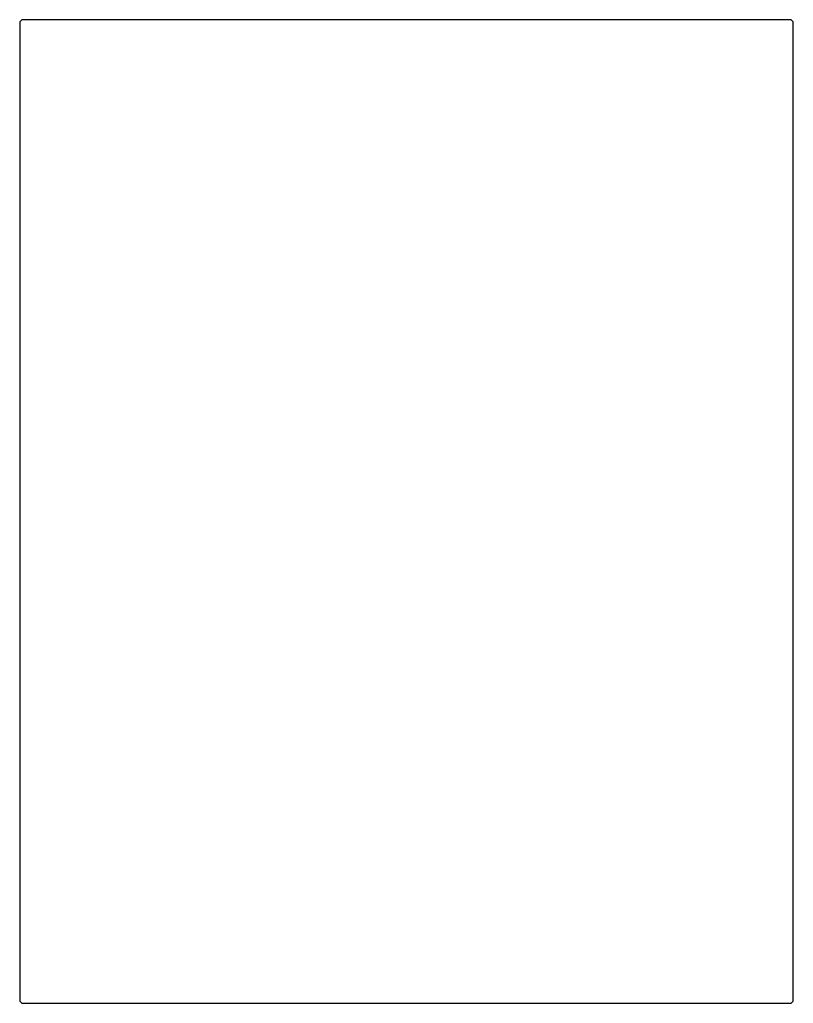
# Model space of a CAD drawing. Header units: millimetres. Extents: x -236 to 206, y 109 to 671.
import ezdxf

# ---------------------------------------------------------------- set-up
doc = ezdxf.new("R2010")
doc.units = ezdxf.units.MM
doc.layers.get('0').update_dxf_attribs({"linetype": 'CONTINUOUS'})

msp = doc.modelspace()

# ---------------------------------------------------------------- linework, layer by layer
msp.add_lwpolyline([(204.28, 109.04, 0.414214), (206.28, 111.04), (206.28, 669.02, 0.414214), (204.28, 671.02), (-233.7, 671.02, 0.414214), (-235.7, 669.02), (-235.7, 111.04, 0.414214), (-233.7, 109.04)], format="xyb", close=True)

doc.saveas('drawing.dxf')
